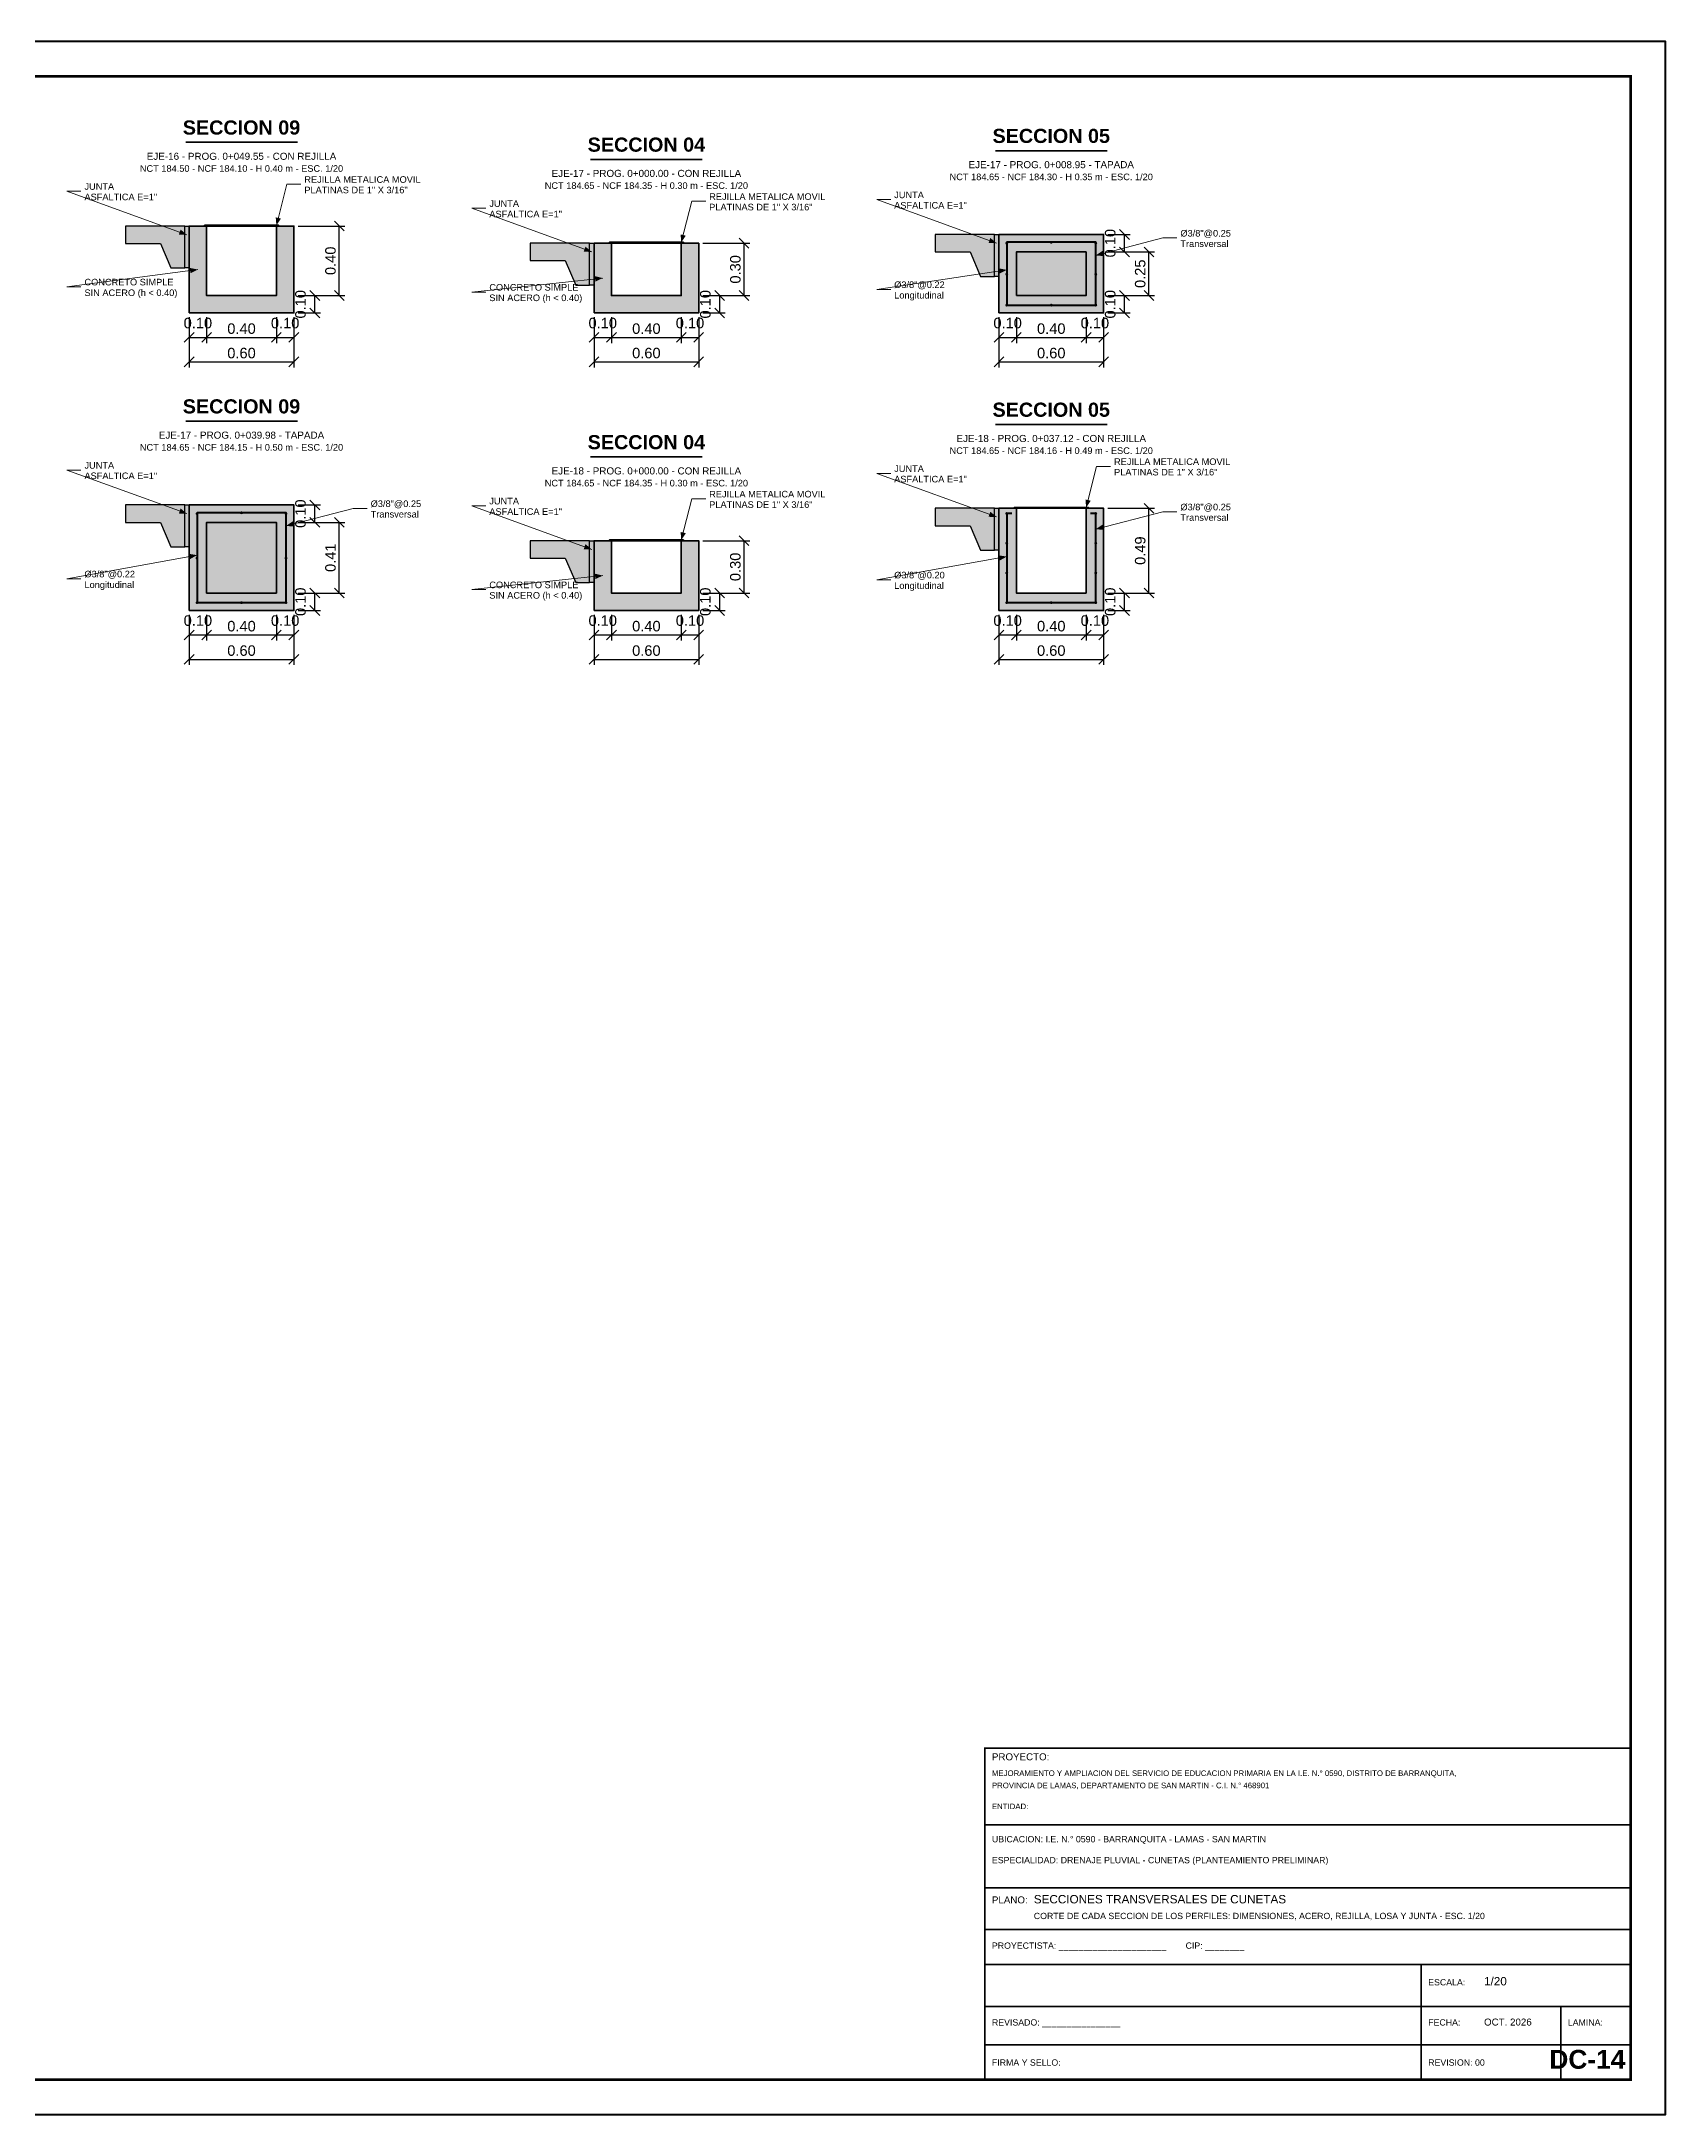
# Model space of a CAD drawing. Header units: metres. Extents: x 354768 to 355417, y 9249536 to 9250102.
# Drawn here: x 355407.31 to 355416.62, y 9249536 to 9249547.88 of the extents above; entities that cross this region are included whole.
import ezdxf
from ezdxf.enums import TextEntityAlignment as Align

# ---------------------------------------------------------------- set-up
doc = ezdxf.new("R2010")
doc.units = ezdxf.units.M
doc.header["$LTSCALE"] = 0.25
doc.layers.add('CONCRETO-ACHURADO', color=8, linetype='CONTINUOUS', true_color=0xe2e2e2)
for name, color, linetype, lineweight in [('COTAS', 94, 'CONTINUOUS', 18), ('LLAMADAS', 30, 'CONTINUOUS', 18), ('MARCO', 7, 'CONTINUOUS', 50), ('ROTULO', 7, 'CONTINUOUS', 35), ('SEC-ABIERTA', 5, 'CONTINUOUS', 35), ('SEC-ACERO', 6, 'CONTINUOUS', 50), ('SEC-PISO', 8, 'CONTINUOUS', 25), ('SEC-REJILLA', 1, 'CONTINUOUS', 35), ('SEC-TAPADA', 3, 'CONTINUOUS', 35), ('TITULOS', 160, 'CONTINUOUS', 35)]:
    doc.layers.add(name, color=color, linetype=linetype, lineweight=lineweight)
for name, color, linetype in [('ROTULO-TEXTO', 7, 'CONTINUOUS'), ('SEC-ACERO-LONG', 5, 'CONTINUOUS'), ('SEC-HUECO', 7, 'Continuous'), ('SEC-JUNTA', 8, 'CONTINUOUS'), ('TEXTOS', 7, 'CONTINUOUS')]:
    doc.layers.add(name, color=color, linetype=linetype)
doc.styles.get("Standard").update_dxf_attribs({"font": 'arial.ttf'})
doc.styles.add('TITULOS', font='arialbd.ttf')
doc.dimstyles.new('COT-20', dxfattribs={"dimscale": 0.02, "dimtxt": 3, "dimasz": 2.2, "dimexe": 1.6, "dimexo": 1.2, "dimgap": 1, "dimtad": 1, "dimzin": 0, "dimdsep": 46, "dimtxsty": 'Standard', "dimtsz": 1.4, "dimcen": 2.5, "dimclrd": 256, "dimclre": 256, "dimclrt": 7, "dimazin": 3, "dimtfac": 1, "dimtmove": 0, "dimatfit": 3})

msp = doc.modelspace()

# ---------------------------------------------------------------- hatches: boundary and pattern name
at = {"layer": 'CONCRETO-ACHURADO', "true_color": 0xe2e2e2}
h = msp.add_hatch(color=7, dxfattribs=at)
h.dxf.hatch_style = 1
h.paths.add_polyline_path([(355408.13, 9249546.822), (355407.79, 9249546.822), (355407.79, 9249546.722), (355407.99, 9249546.722), (355408.05, 9249546.582), (355408.13, 9249546.582)])
h = msp.add_hatch(color=7, dxfattribs=at)
h.dxf.hatch_style = 1
h.paths.add_polyline_path([(355408.155, 9249546.324), (355408.755, 9249546.324), (355408.755, 9249546.822), (355408.655, 9249546.822), (355408.655, 9249546.424), (355408.255, 9249546.424), (355408.255, 9249546.822), (355408.155, 9249546.822)])
h = msp.add_hatch(color=7, dxfattribs=at)
h.dxf.hatch_style = 1
h.paths.add_polyline_path([(355410.45, 9249546.724), (355410.11, 9249546.724), (355410.11, 9249546.624), (355410.31, 9249546.624), (355410.37, 9249546.484), (355410.45, 9249546.484)])
h = msp.add_hatch(color=7, dxfattribs=at)
h.dxf.hatch_style = 1
h.paths.add_polyline_path([(355410.475, 9249546.324), (355411.075, 9249546.324), (355411.075, 9249546.724), (355410.975, 9249546.724), (355410.975, 9249546.424), (355410.575, 9249546.424), (355410.575, 9249546.724), (355410.475, 9249546.724)])
h = msp.add_hatch(color=7, dxfattribs=at)
h.dxf.hatch_style = 1
h.paths.add_polyline_path([(355412.77, 9249546.774), (355412.43, 9249546.774), (355412.43, 9249546.674), (355412.63, 9249546.674), (355412.69, 9249546.534), (355412.77, 9249546.534)])
h = msp.add_hatch(color=7, dxfattribs=at)
h.dxf.hatch_style = 1
h.paths.add_polyline_path([(355412.795, 9249546.324), (355413.395, 9249546.324), (355413.395, 9249546.774), (355412.795, 9249546.774)])
h = msp.add_hatch(color=7, dxfattribs=at)
h.dxf.hatch_style = 1
h.paths.add_polyline_path([(355408.13, 9249545.224), (355407.79, 9249545.224), (355407.79, 9249545.124), (355407.99, 9249545.124), (355408.05, 9249544.984), (355408.13, 9249544.984)])
h = msp.add_hatch(color=7, dxfattribs=at)
h.dxf.hatch_style = 1
h.paths.add_polyline_path([(355408.155, 9249544.619), (355408.755, 9249544.619), (355408.755, 9249545.224), (355408.155, 9249545.224)])
h = msp.add_hatch(color=7, dxfattribs=at)
h.dxf.hatch_style = 1
h.paths.add_polyline_path([(355412.77, 9249545.205), (355412.43, 9249545.205), (355412.43, 9249545.105), (355412.63, 9249545.105), (355412.69, 9249544.965), (355412.77, 9249544.965)])
h = msp.add_hatch(color=7, dxfattribs=at)
h.dxf.hatch_style = 1
h.paths.add_polyline_path([(355412.795, 9249544.619), (355413.395, 9249544.619), (355413.395, 9249545.205), (355413.295, 9249545.205), (355413.295, 9249544.719), (355412.895, 9249544.719), (355412.895, 9249545.205), (355412.795, 9249545.205)])
h = msp.add_hatch(color=7, dxfattribs=at)
h.dxf.hatch_style = 1
h.paths.add_polyline_path([(355410.45, 9249545.019), (355410.11, 9249545.019), (355410.11, 9249544.919), (355410.31, 9249544.919), (355410.37, 9249544.779), (355410.45, 9249544.779)])
h = msp.add_hatch(color=7, dxfattribs=at)
h.dxf.hatch_style = 1
h.paths.add_polyline_path([(355410.475, 9249544.619), (355411.075, 9249544.619), (355411.075, 9249545.019), (355410.975, 9249545.019), (355410.975, 9249544.719), (355410.575, 9249544.719), (355410.575, 9249545.019), (355410.475, 9249545.019)])
at = {"layer": 'SEC-ACERO-LONG'}
h = msp.add_hatch(color=5, dxfattribs=at)
h.dxf.hatch_style = 1
edge = h.paths.add_edge_path()
edge.add_arc((355412.84, 9249546.724), 0.0085, 0, 360)
h = msp.add_hatch(color=5, dxfattribs=at)
h.dxf.hatch_style = 1
edge = h.paths.add_edge_path()
edge.add_arc((355413.095, 9249546.729), 0.0085, 0, 360)
h = msp.add_hatch(color=5, dxfattribs=at)
h.dxf.hatch_style = 1
edge = h.paths.add_edge_path()
edge.add_arc((355413.35, 9249546.724), 0.0085, 0, 360)
h = msp.add_hatch(color=5, dxfattribs=at)
h.dxf.hatch_style = 1
edge = h.paths.add_edge_path()
edge.add_arc((355412.84, 9249546.546), 0.0085, 0, 360)
h = msp.add_hatch(color=5, dxfattribs=at)
h.dxf.hatch_style = 1
edge = h.paths.add_edge_path()
edge.add_arc((355413.35, 9249546.546), 0.0085, 0, 360)
h = msp.add_hatch(color=5, dxfattribs=at)
h.dxf.hatch_style = 1
edge = h.paths.add_edge_path()
edge.add_arc((355412.84, 9249546.369), 0.0085, 0, 360)
h = msp.add_hatch(color=5, dxfattribs=at)
h.dxf.hatch_style = 1
edge = h.paths.add_edge_path()
edge.add_arc((355413.095, 9249546.369), 0.0085, 0, 360)
h = msp.add_hatch(color=5, dxfattribs=at)
h.dxf.hatch_style = 1
edge = h.paths.add_edge_path()
edge.add_arc((355413.35, 9249546.369), 0.0085, 0, 360)
h = msp.add_hatch(color=5, dxfattribs=at)
h.dxf.hatch_style = 1
edge = h.paths.add_edge_path()
edge.add_arc((355408.2, 9249545.174), 0.0085, 0, 360)
h = msp.add_hatch(color=5, dxfattribs=at)
h.dxf.hatch_style = 1
edge = h.paths.add_edge_path()
edge.add_arc((355408.455, 9249545.179), 0.0085, 0, 360)
h = msp.add_hatch(color=5, dxfattribs=at)
h.dxf.hatch_style = 1
edge = h.paths.add_edge_path()
edge.add_arc((355408.71, 9249545.174), 0.0085, 0, 360)
h = msp.add_hatch(color=5, dxfattribs=at)
h.dxf.hatch_style = 1
edge = h.paths.add_edge_path()
edge.add_arc((355412.84, 9249545.175), 0.0085, 0, 360)
h = msp.add_hatch(color=5, dxfattribs=at)
h.dxf.hatch_style = 1
edge = h.paths.add_edge_path()
edge.add_arc((355413.35, 9249545.175), 0.0085, 0, 360)
h = msp.add_hatch(color=5, dxfattribs=at)
h.dxf.hatch_style = 1
edge = h.paths.add_edge_path()
edge.add_arc((355412.84, 9249545.005), 0.0085, 0, 360)
h = msp.add_hatch(color=5, dxfattribs=at)
h.dxf.hatch_style = 1
edge = h.paths.add_edge_path()
edge.add_arc((355413.35, 9249545.005), 0.0085, 0, 360)
h = msp.add_hatch(color=5, dxfattribs=at)
h.dxf.hatch_style = 1
edge = h.paths.add_edge_path()
edge.add_arc((355408.2, 9249544.919), 0.0085, 0, 360)
h = msp.add_hatch(color=5, dxfattribs=at)
h.dxf.hatch_style = 1
edge = h.paths.add_edge_path()
edge.add_arc((355408.71, 9249544.919), 0.0085, 0, 360)
h = msp.add_hatch(color=5, dxfattribs=at)
h.dxf.hatch_style = 1
edge = h.paths.add_edge_path()
edge.add_arc((355412.84, 9249544.834), 0.0085, 0, 360)
h = msp.add_hatch(color=5, dxfattribs=at)
h.dxf.hatch_style = 1
edge = h.paths.add_edge_path()
edge.add_arc((355413.35, 9249544.834), 0.0085, 0, 360)
h = msp.add_hatch(color=5, dxfattribs=at)
h.dxf.hatch_style = 1
edge = h.paths.add_edge_path()
edge.add_arc((355408.2, 9249544.664), 0.0085, 0, 360)
h = msp.add_hatch(color=5, dxfattribs=at)
h.dxf.hatch_style = 1
edge = h.paths.add_edge_path()
edge.add_arc((355408.455, 9249544.664), 0.0085, 0, 360)
h = msp.add_hatch(color=5, dxfattribs=at)
h.dxf.hatch_style = 1
edge = h.paths.add_edge_path()
edge.add_arc((355408.71, 9249544.664), 0.0085, 0, 360)
h = msp.add_hatch(color=5, dxfattribs=at)
h.dxf.hatch_style = 1
edge = h.paths.add_edge_path()
edge.add_arc((355412.84, 9249544.664), 0.0085, 0, 360)
h = msp.add_hatch(color=5, dxfattribs=at)
h.dxf.hatch_style = 1
edge = h.paths.add_edge_path()
edge.add_arc((355413.095, 9249544.664), 0.0085, 0, 360)
h = msp.add_hatch(color=5, dxfattribs=at)
h.dxf.hatch_style = 1
edge = h.paths.add_edge_path()
edge.add_arc((355413.35, 9249544.664), 0.0085, 0, 360)
at = {"layer": 'SEC-HUECO', "true_color": 0xffffff}
h = msp.add_hatch(color=7, dxfattribs=at)
h.dxf.hatch_style = 1
h.paths.add_polyline_path([(355412.895, 9249546.424), (355413.295, 9249546.424), (355413.295, 9249546.674), (355412.895, 9249546.674)])
h = msp.add_hatch(color=7, dxfattribs=at)
h.dxf.hatch_style = 1
h.paths.add_polyline_path([(355408.255, 9249544.719), (355408.655, 9249544.719), (355408.655, 9249545.124), (355408.255, 9249545.124)])
at = {"layer": 'SEC-JUNTA', "true_color": 0x464646}
h = msp.add_hatch(color=7, dxfattribs=at)
h.dxf.hatch_style = 1
h.paths.add_polyline_path([(355408.13, 9249546.822), (355408.155, 9249546.822), (355408.155, 9249546.582), (355408.13, 9249546.582)])
h = msp.add_hatch(color=7, dxfattribs=at)
h.dxf.hatch_style = 1
h.paths.add_polyline_path([(355410.45, 9249546.724), (355410.475, 9249546.724), (355410.475, 9249546.484), (355410.45, 9249546.484)])
h = msp.add_hatch(color=7, dxfattribs=at)
h.dxf.hatch_style = 1
h.paths.add_polyline_path([(355412.77, 9249546.774), (355412.795, 9249546.774), (355412.795, 9249546.534), (355412.77, 9249546.534)])
h = msp.add_hatch(color=7, dxfattribs=at)
h.dxf.hatch_style = 1
h.paths.add_polyline_path([(355408.13, 9249545.224), (355408.155, 9249545.224), (355408.155, 9249544.984), (355408.13, 9249544.984)])
h = msp.add_hatch(color=7, dxfattribs=at)
h.dxf.hatch_style = 1
h.paths.add_polyline_path([(355412.77, 9249545.205), (355412.795, 9249545.205), (355412.795, 9249544.965), (355412.77, 9249544.965)])
h = msp.add_hatch(color=7, dxfattribs=at)
h.dxf.hatch_style = 1
h.paths.add_polyline_path([(355410.45, 9249545.019), (355410.475, 9249545.019), (355410.475, 9249544.779), (355410.45, 9249544.779)])

# ---------------------------------------------------------------- linework, layer by layer
at = {"layer": 'LLAMADAS'}
for p, q in [((355408.715, 9249547.062), (355408.655, 9249546.826)), ((355408.795, 9249547.062), (355408.715, 9249547.062)), ((355407.535, 9249547.022), (355407.455, 9249547.022)), ((355407.455, 9249547.022), (355408.142, 9249546.772)), ((355409.855, 9249546.924), (355409.775, 9249546.924)), ((355409.775, 9249546.924), (355410.462, 9249546.674)), ((355411.035, 9249546.964), (355410.975, 9249546.728)), ((355411.115, 9249546.964), (355411.035, 9249546.964)), ((355412.175, 9249546.974), (355412.095, 9249546.974)), ((355412.095, 9249546.974), (355412.782, 9249546.724)), ((355413.735, 9249546.754), (355413.35, 9249546.654)), ((355413.815, 9249546.754), (355413.735, 9249546.754)), ((355407.455, 9249546.473), (355408.205, 9249546.573)), ((355412.095, 9249546.459), (355412.84, 9249546.571)), ((355407.535, 9249546.473), (355407.455, 9249546.473)), ((355409.775, 9249546.444), (355410.525, 9249546.524)), ((355409.855, 9249546.444), (355409.775, 9249546.444)), ((355412.175, 9249546.459), (355412.095, 9249546.459)), ((355407.535, 9249545.424), (355407.455, 9249545.424)), ((355407.455, 9249545.424), (355408.142, 9249545.174)), ((355412.175, 9249545.405), (355412.095, 9249545.405)), ((355412.095, 9249545.405), (355412.782, 9249545.155)), ((355413.355, 9249545.445), (355413.295, 9249545.209)), ((355413.435, 9249545.445), (355413.355, 9249545.445)), ((355411.035, 9249545.259), (355410.975, 9249545.023)), ((355411.115, 9249545.259), (355411.035, 9249545.259)), ((355409.095, 9249545.204), (355408.71, 9249545.104)), ((355409.175, 9249545.204), (355409.095, 9249545.204)), ((355409.855, 9249545.219), (355409.775, 9249545.219)), ((355409.775, 9249545.219), (355410.462, 9249544.969)), ((355413.735, 9249545.185), (355413.35, 9249545.085)), ((355413.815, 9249545.185), (355413.735, 9249545.185)), ((355407.455, 9249544.801), (355408.2, 9249544.936)), ((355412.095, 9249544.795), (355412.84, 9249544.928)), ((355407.535, 9249544.801), (355407.455, 9249544.801)), ((355409.775, 9249544.739), (355410.525, 9249544.819)), ((355412.175, 9249544.795), (355412.095, 9249544.795)), ((355409.855, 9249544.739), (355409.775, 9249544.739))]:
    msp.add_line(p, q, dxfattribs=at)
for points in [[(355408.142, 9249546.772), (355408.106, 9249546.802), (355408.096, 9249546.773)], [(355408.655, 9249546.826), (355408.681, 9249546.865), (355408.651, 9249546.872)], [(355410.462, 9249546.674), (355410.426, 9249546.704), (355410.416, 9249546.675)], [(355410.975, 9249546.728), (355411.001, 9249546.767), (355410.971, 9249546.774)], [(355412.782, 9249546.724), (355412.746, 9249546.754), (355412.736, 9249546.725)], [(355413.35, 9249546.654), (355413.396, 9249546.65), (355413.389, 9249546.68)], [(355408.205, 9249546.573), (355408.159, 9249546.582), (355408.163, 9249546.552)], [(355412.84, 9249546.571), (355412.794, 9249546.58), (355412.799, 9249546.55)], [(355410.525, 9249546.524), (355410.48, 9249546.535), (355410.483, 9249546.504)], [(355413.295, 9249545.209), (355413.321, 9249545.248), (355413.291, 9249545.255)], [(355408.142, 9249545.174), (355408.106, 9249545.204), (355408.096, 9249545.175)], [(355412.782, 9249545.155), (355412.746, 9249545.185), (355412.736, 9249545.156)], [(355408.71, 9249545.104), (355408.756, 9249545.1), (355408.749, 9249545.13)], [(355410.975, 9249545.023), (355411.001, 9249545.062), (355410.971, 9249545.069)], [(355413.35, 9249545.085), (355413.396, 9249545.081), (355413.389, 9249545.111)], [(355408.2, 9249544.936), (355408.154, 9249544.944), (355408.159, 9249544.913)], [(355410.462, 9249544.969), (355410.426, 9249544.999), (355410.416, 9249544.97)], [(355412.84, 9249544.928), (355412.794, 9249544.935), (355412.799, 9249544.905)], [(355410.525, 9249544.819), (355410.48, 9249544.83), (355410.483, 9249544.799)]]:
    msp.add_solid(points, dxfattribs=at)
at = {"layer": 'MARCO'}
msp.add_lwpolyline([(355399.795, 9249536), (355416.615, 9249536), (355416.615, 9249547.88), (355399.795, 9249547.88)], close=True, dxfattribs=at)
at = {"layer": 'MARCO', "const_width": 0.016}
msp.add_lwpolyline([(355400.295, 9249536.2), (355416.415, 9249536.2), (355416.415, 9249547.68), (355400.295, 9249547.68)], close=True, dxfattribs=at)
at = {"layer": 'ROTULO'}
for p, q in [((355412.715, 9249537.66), (355416.415, 9249537.66)), ((355412.715, 9249537.3), (355416.415, 9249537.3)), ((355412.715, 9249537.06), (355416.415, 9249537.06)), ((355412.715, 9249536.86), (355416.415, 9249536.86)), ((355415.215, 9249536.86), (355415.215, 9249536.2)), ((355412.715, 9249536.62), (355416.415, 9249536.62)), ((355416.015, 9249536.62), (355416.015, 9249536.2)), ((355412.715, 9249536.4), (355416.415, 9249536.4))]:
    msp.add_line(p, q, dxfattribs=at)
at = {"layer": 'ROTULO', "const_width": 0.01}
msp.add_lwpolyline([(355412.715, 9249536.2), (355416.415, 9249536.2), (355416.415, 9249538.1), (355412.715, 9249538.1)], close=True, dxfattribs=at)
at = {"layer": 'SEC-ABIERTA'}
for points in [[(355408.155, 9249546.324), (355408.755, 9249546.324), (355408.755, 9249546.822), (355408.655, 9249546.822), (355408.655, 9249546.424), (355408.255, 9249546.424), (355408.255, 9249546.822), (355408.155, 9249546.822)], [(355410.475, 9249546.324), (355411.075, 9249546.324), (355411.075, 9249546.724), (355410.975, 9249546.724), (355410.975, 9249546.424), (355410.575, 9249546.424), (355410.575, 9249546.724), (355410.475, 9249546.724)], [(355412.795, 9249544.619), (355413.395, 9249544.619), (355413.395, 9249545.205), (355413.295, 9249545.205), (355413.295, 9249544.719), (355412.895, 9249544.719), (355412.895, 9249545.205), (355412.795, 9249545.205)], [(355410.475, 9249544.619), (355411.075, 9249544.619), (355411.075, 9249545.019), (355410.975, 9249545.019), (355410.975, 9249544.719), (355410.575, 9249544.719), (355410.575, 9249545.019), (355410.475, 9249545.019)]]:
    msp.add_lwpolyline(points, close=True, dxfattribs=at)
at = {"layer": 'SEC-ACERO'}
for points in [[(355412.84, 9249546.369), (355413.35, 9249546.369), (355413.35, 9249546.729), (355412.84, 9249546.729)], [(355408.2, 9249544.664), (355408.71, 9249544.664), (355408.71, 9249545.179), (355408.2, 9249545.179)]]:
    msp.add_lwpolyline(points, close=True, dxfattribs=at)
msp.add_lwpolyline([(355412.87, 9249545.175), (355412.84, 9249545.175), (355412.84, 9249544.664), (355413.35, 9249544.664), (355413.35, 9249545.175), (355413.32, 9249545.175)], dxfattribs=at)
at = {"layer": 'SEC-PISO'}
for points in [[(355408.13, 9249546.822), (355407.79, 9249546.822), (355407.79, 9249546.722), (355407.99, 9249546.722), (355408.05, 9249546.582), (355408.13, 9249546.582)], [(355408.13, 9249546.822), (355408.155, 9249546.822), (355408.155, 9249546.582), (355408.13, 9249546.582)], [(355410.45, 9249546.724), (355410.11, 9249546.724), (355410.11, 9249546.624), (355410.31, 9249546.624), (355410.37, 9249546.484), (355410.45, 9249546.484)], [(355410.45, 9249546.724), (355410.475, 9249546.724), (355410.475, 9249546.484), (355410.45, 9249546.484)], [(355412.77, 9249546.774), (355412.43, 9249546.774), (355412.43, 9249546.674), (355412.63, 9249546.674), (355412.69, 9249546.534), (355412.77, 9249546.534)], [(355412.77, 9249546.774), (355412.795, 9249546.774), (355412.795, 9249546.534), (355412.77, 9249546.534)], [(355408.13, 9249545.224), (355407.79, 9249545.224), (355407.79, 9249545.124), (355407.99, 9249545.124), (355408.05, 9249544.984), (355408.13, 9249544.984)], [(355408.13, 9249545.224), (355408.155, 9249545.224), (355408.155, 9249544.984), (355408.13, 9249544.984)], [(355412.77, 9249545.205), (355412.43, 9249545.205), (355412.43, 9249545.105), (355412.63, 9249545.105), (355412.69, 9249544.965), (355412.77, 9249544.965)], [(355412.77, 9249545.205), (355412.795, 9249545.205), (355412.795, 9249544.965), (355412.77, 9249544.965)], [(355410.45, 9249545.019), (355410.11, 9249545.019), (355410.11, 9249544.919), (355410.31, 9249544.919), (355410.37, 9249544.779), (355410.45, 9249544.779)], [(355410.45, 9249545.019), (355410.475, 9249545.019), (355410.475, 9249544.779), (355410.45, 9249544.779)]]:
    msp.add_lwpolyline(points, close=True, dxfattribs=at)
at = {"layer": 'SEC-REJILLA'}
for points in [[(355408.243, 9249546.822), (355408.667, 9249546.822), (355408.667, 9249546.827), (355408.243, 9249546.827)], [(355410.563, 9249546.724), (355410.987, 9249546.724), (355410.987, 9249546.729), (355410.563, 9249546.729)], [(355412.883, 9249545.205), (355413.307, 9249545.205), (355413.307, 9249545.21), (355412.883, 9249545.21)], [(355410.563, 9249545.019), (355410.987, 9249545.019), (355410.987, 9249545.024), (355410.563, 9249545.024)]]:
    msp.add_lwpolyline(points, close=True, dxfattribs=at)
for points in [[(355408.255, 9249546.797), (355408.255, 9249546.822), (355408.28, 9249546.822)], [(355408.655, 9249546.797), (355408.655, 9249546.822), (355408.63, 9249546.822)], [(355410.575, 9249546.699), (355410.575, 9249546.724), (355410.6, 9249546.724)], [(355410.975, 9249546.699), (355410.975, 9249546.724), (355410.95, 9249546.724)], [(355412.895, 9249545.18), (355412.895, 9249545.205), (355412.92, 9249545.205)], [(355413.295, 9249545.18), (355413.295, 9249545.205), (355413.27, 9249545.205)], [(355410.575, 9249544.994), (355410.575, 9249545.019), (355410.6, 9249545.019)], [(355410.975, 9249544.994), (355410.975, 9249545.019), (355410.95, 9249545.019)]]:
    msp.add_lwpolyline(points, dxfattribs=at)
at = {"layer": 'SEC-TAPADA'}
for points in [[(355412.795, 9249546.324), (355413.395, 9249546.324), (355413.395, 9249546.774), (355412.795, 9249546.774)], [(355412.895, 9249546.424), (355413.295, 9249546.424), (355413.295, 9249546.674), (355412.895, 9249546.674)], [(355408.155, 9249544.619), (355408.755, 9249544.619), (355408.755, 9249545.224), (355408.155, 9249545.224)], [(355408.255, 9249544.719), (355408.655, 9249544.719), (355408.655, 9249545.124), (355408.255, 9249545.124)]]:
    msp.add_lwpolyline(points, close=True, dxfattribs=at)
at = {"layer": 'TITULOS'}
for p, q in [((355408.135, 9249547.302), (355408.775, 9249547.302)), ((355410.455, 9249547.204), (355411.095, 9249547.204)), ((355412.775, 9249547.254), (355413.415, 9249547.254)), ((355408.135, 9249545.704), (355408.775, 9249545.704)), ((355412.775, 9249545.685), (355413.415, 9249545.685)), ((355410.455, 9249545.499), (355411.095, 9249545.499))]:
    msp.add_line(p, q, dxfattribs=at)

# ---------------------------------------------------------------- texts
at = {"layer": 'ROTULO-TEXTO'}
for s, height, p in [('PROYECTO:', 0.04, (355412.755, 9249538.03)), ('MEJORAMIENTO Y AMPLIACION DEL SERVICIO DE EDUCACION PRIMARIA EN LA I.E. N.° 0590, DISTRITO DE BARRANQUITA,', 0.032, (355412.755, 9249537.94)), ('PROVINCIA DE LAMAS, DEPARTAMENTO DE SAN MARTIN - C.I. N.° 468901', 0.032, (355412.755, 9249537.87)), ('ENTIDAD:', 0.032, (355412.755, 9249537.75)), ('UBICACION: I.E. N.° 0590 - BARRANQUITA - LAMAS - SAN MARTIN', 0.036, (355412.755, 9249537.56)), ('ESPECIALIDAD: DRENAJE PLUVIAL - CUNETAS (PLANTEAMIENTO PRELIMINAR)', 0.036, (355412.755, 9249537.44)), ('PLANO:', 0.04, (355412.755, 9249537.21)), ('SECCIONES TRANSVERSALES DE CUNETAS', 0.048, (355412.995, 9249537.21)), ('CORTE DE CADA SECCION DE LOS PERFILES: DIMENSIONES, ACERO, REJILLA, LOSA Y JUNTA - ESC. 1/20', 0.036, (355412.995, 9249537.12)), ('PROYECTISTA: ______________________        CIP: ________', 0.036, (355412.755, 9249536.95)), ('ESCALA:', 0.036, (355415.255, 9249536.74)), ('1/20', 0.048, (355415.575, 9249536.74)), ('REVISADO: ________________', 0.036, (355412.755, 9249536.51)), ('FECHA:', 0.036, (355415.255, 9249536.51)), ('OCT. 2026', 0.04, (355415.575, 9249536.51)), ('LAMINA:', 0.036, (355416.055, 9249536.51)), ('FIRMA Y SELLO:', 0.036, (355412.755, 9249536.28)), ('REVISION: 00', 0.036, (355415.255, 9249536.28))]:
    msp.add_text(s, height=height, dxfattribs=at).set_placement(p)
at = {"layer": 'TEXTOS'}
for s, height, p in [('NCT 184.50 - NCF 184.10 - H 0.40 m - ESC. 1/20', 0.0378, (355408.455, 9249547.152)), ('EJE-16 - PROG. 0+049.55 - CON REJILLA', 0.0405, (355408.455, 9249547.222)), ('EJE-17 - PROG. 0+008.95 - TAPADA', 0.0405, (355413.095, 9249547.174)), ('NCT 184.65 - NCF 184.35 - H 0.30 m - ESC. 1/20', 0.0378, (355410.775, 9249547.054)), ('EJE-17 - PROG. 0+000.00 - CON REJILLA', 0.0405, (355410.775, 9249547.124)), ('NCT 184.65 - NCF 184.30 - H 0.35 m - ESC. 1/20', 0.0378, (355413.095, 9249547.104)), ('EJE-17 - PROG. 0+039.98 - TAPADA', 0.0405, (355408.455, 9249545.624)), ('EJE-18 - PROG. 0+037.12 - CON REJILLA', 0.0405, (355413.095, 9249545.605)), ('NCT 184.65 - NCF 184.15 - H 0.50 m - ESC. 1/20', 0.0378, (355408.455, 9249545.554)), ('NCT 184.65 - NCF 184.16 - H 0.49 m - ESC. 1/20', 0.0378, (355413.095, 9249545.535)), ('NCT 184.65 - NCF 184.35 - H 0.30 m - ESC. 1/20', 0.0378, (355410.775, 9249545.349)), ('EJE-18 - PROG. 0+000.00 - CON REJILLA', 0.0405, (355410.775, 9249545.419))]:
    msp.add_text(s, height=height, dxfattribs=at).set_placement(p, align=Align.MIDDLE_CENTER)
for s, p in [('JUNTA', (355407.555, 9249547.03)), ('REJILLA METALICA MOVIL', (355408.815, 9249547.07)), ('PLATINAS DE 1" X 3/16"', (355408.815, 9249547.01)), ('ASFALTICA E=1"', (355407.555, 9249546.97)), ('JUNTA', (355409.875, 9249546.932)), ('REJILLA METALICA MOVIL', (355411.135, 9249546.972)), ('PLATINAS DE 1" X 3/16"', (355411.135, 9249546.912)), ('ASFALTICA E=1"', (355412.195, 9249546.922)), ('JUNTA', (355412.195, 9249546.982)), ('ASFALTICA E=1"', (355409.875, 9249546.872)), ('%%c3/8"@0.25', (355413.835, 9249546.762)), ('Transversal', (355413.835, 9249546.702)), ('SIN ACERO (h < 0.40)', (355407.555, 9249546.421)), ('CONCRETO SIMPLE', (355407.555, 9249546.482)), ('CONCRETO SIMPLE', (355409.875, 9249546.452)), ('%%c3/8"@0.22', (355412.195, 9249546.467)), ('Longitudinal', (355412.195, 9249546.407)), ('SIN ACERO (h < 0.40)', (355409.875, 9249546.392)), ('REJILLA METALICA MOVIL', (355413.455, 9249545.453)), ('ASFALTICA E=1"', (355407.555, 9249545.372)), ('JUNTA', (355407.555, 9249545.432)), ('ASFALTICA E=1"', (355412.195, 9249545.353)), ('JUNTA', (355412.195, 9249545.413)), ('PLATINAS DE 1" X 3/16"', (355413.455, 9249545.393)), ('%%c3/8"@0.25', (355409.195, 9249545.212)), ('JUNTA', (355409.875, 9249545.227)), ('REJILLA METALICA MOVIL', (355411.135, 9249545.267)), ('Transversal', (355409.195, 9249545.152)), ('ASFALTICA E=1"', (355409.875, 9249545.167)), ('PLATINAS DE 1" X 3/16"', (355411.135, 9249545.207)), ('Transversal', (355413.835, 9249545.133)), ('%%c3/8"@0.25', (355413.835, 9249545.193)), ('%%c3/8"@0.22', (355407.555, 9249544.809)), ('Longitudinal', (355407.555, 9249544.748)), ('CONCRETO SIMPLE', (355409.875, 9249544.747)), ('%%c3/8"@0.20', (355412.195, 9249544.803)), ('Longitudinal', (355412.195, 9249544.743)), ('SIN ACERO (h < 0.40)', (355409.875, 9249544.687))]:
    msp.add_text(s, height=0.0378, dxfattribs=at).set_placement(p)
at = {"layer": 'TITULOS', "style": 'TITULOS'}
for s, p in [('SECCION 09', (355408.455, 9249547.322)), ('SECCION 04', (355410.775, 9249547.224)), ('SECCION 05', (355413.095, 9249547.274)), ('SECCION 09', (355408.455, 9249545.724)), ('SECCION 05', (355413.095, 9249545.705)), ('SECCION 04', (355410.775, 9249545.519))]:
    msp.add_text(s, height=0.081, dxfattribs=at).set_placement(p, align=Align.BOTTOM_CENTER)
msp.add_text('DC-14', height=0.108, dxfattribs=at).set_placement((355416.385, 9249536.23), align=Align.BOTTOM_RIGHT)

# ---------------------------------------------------------------- dimensions: what is measured, and where the dimension line sits
at = {"layer": 'COTAS'}
for base, p1, p2 in [((355409.015, 9249546.424), (355408.755, 9249546.424), (355408.755, 9249546.822)), ((355413.515, 9249546.674), (355413.395, 9249546.674), (355413.395, 9249546.774)), ((355411.335, 9249546.424), (355411.075, 9249546.424), (355411.075, 9249546.724)), ((355413.655, 9249546.424), (355413.395, 9249546.424), (355413.395, 9249546.674)), ((355408.875, 9249546.324), (355408.755, 9249546.324), (355408.755, 9249546.424)), ((355411.195, 9249546.324), (355411.075, 9249546.324), (355411.075, 9249546.424)), ((355413.515, 9249546.324), (355413.395, 9249546.324), (355413.395, 9249546.424)), ((355408.875, 9249545.124), (355408.755, 9249545.124), (355408.755, 9249545.224)), ((355409.015, 9249544.719000001), (355408.755, 9249544.719000001), (355408.755, 9249545.124000002)), ((355413.655, 9249544.719), (355413.395, 9249544.719), (355413.395, 9249545.205)), ((355411.335, 9249544.719), (355411.075, 9249544.719), (355411.075, 9249545.019)), ((355408.875, 9249544.619), (355408.755, 9249544.619), (355408.755, 9249544.719)), ((355411.195, 9249544.619), (355411.075, 9249544.619), (355411.075, 9249544.719)), ((355413.515, 9249544.619), (355413.395, 9249544.619), (355413.395, 9249544.719))]:
    msp.add_linear_dim(base=base, p1=p1, p2=p2, angle=90, dimstyle='COT-20', dxfattribs=at).render()
for base, p1, p2 in [((355408.155, 9249546.184), (355408.155, 9249546.324), (355408.255, 9249546.324)), ((355408.155, 9249546.044), (355408.155, 9249546.324), (355408.755, 9249546.324)), ((355408.255, 9249546.184), (355408.255, 9249546.324), (355408.655, 9249546.324)), ((355408.655, 9249546.184), (355408.655, 9249546.324), (355408.755, 9249546.324)), ((355410.475, 9249546.184), (355410.475, 9249546.324), (355410.575, 9249546.324)), ((355410.475, 9249546.044), (355410.475, 9249546.324), (355411.075, 9249546.324)), ((355410.575, 9249546.184), (355410.575, 9249546.324), (355410.975, 9249546.324)), ((355410.975, 9249546.184), (355410.975, 9249546.324), (355411.075, 9249546.324)), ((355412.795, 9249546.184), (355412.795, 9249546.324), (355412.895, 9249546.324)), ((355412.795, 9249546.044), (355412.795, 9249546.324), (355413.395, 9249546.324)), ((355412.895, 9249546.184), (355412.895, 9249546.324), (355413.295, 9249546.324)), ((355413.295, 9249546.184), (355413.295, 9249546.324), (355413.395, 9249546.324)), ((355408.155, 9249544.479), (355408.155, 9249544.619), (355408.255, 9249544.619)), ((355408.155, 9249544.339), (355408.155, 9249544.619), (355408.755, 9249544.619)), ((355408.255, 9249544.479), (355408.255, 9249544.619), (355408.655, 9249544.619)), ((355408.655, 9249544.479), (355408.655, 9249544.619), (355408.755, 9249544.619)), ((355410.475, 9249544.479), (355410.475, 9249544.619), (355410.575, 9249544.619)), ((355410.475, 9249544.339), (355410.475, 9249544.619), (355411.075, 9249544.619)), ((355410.575, 9249544.479), (355410.575, 9249544.619), (355410.975, 9249544.619)), ((355410.975, 9249544.479), (355410.975, 9249544.619), (355411.075, 9249544.619)), ((355412.795, 9249544.479), (355412.795, 9249544.619), (355412.895, 9249544.619)), ((355412.795, 9249544.339), (355412.795, 9249544.619), (355413.395, 9249544.619)), ((355412.895, 9249544.479), (355412.895, 9249544.619), (355413.295, 9249544.619)), ((355413.295, 9249544.479), (355413.295, 9249544.619), (355413.395, 9249544.619))]:
    msp.add_linear_dim(base=base, p1=p1, p2=p2, dimstyle='COT-20', dxfattribs=at).render()

doc.saveas('drawing.dxf')
